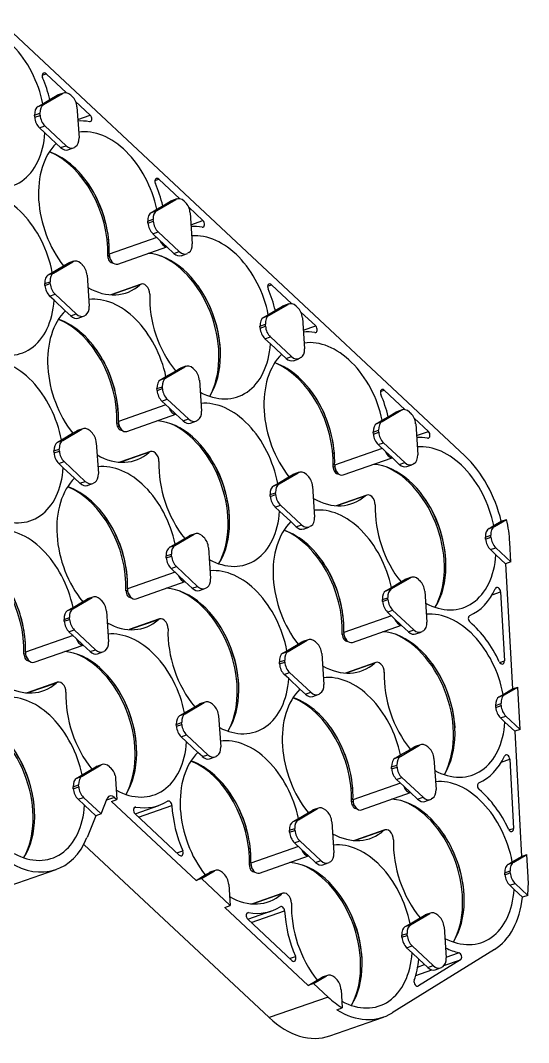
# Model space of a CAD drawing. Header units: millimetres. Extents: x -12 to 988, y -34 to 673.
# Drawn here: x 474.1 to 539.9, y 153.9 to 286.4 of the extents above; entities that cross this region are included whole.
import ezdxf

# ---------------------------------------------------------------- set-up
doc = ezdxf.new("R2010")
doc.units = ezdxf.units.MM

# ---------------------------------------------------------------- blocks, each defined once
blk = doc.blocks.new('FDGHFGHFDD')
at = {"linetype": 'Continuous'}
for p, q in [((-65.74, 44.36), (73.35, 57.97)), ((59.87, 55.26), (60.07, 55.76)), ((60.07, 55.76), (63.76, 56.12)), ((62.94, 52.87), (63.48, 55.69)), ((63.21, 55), (63.48, 55.69)), ((63.52, 55.82), (63.24, 55.13)), ((64.36, 56.34), (64.6, 56.37)), ((65.36, 56.28), (67.86, 56.52)), ((66.03, 55.94), (69.22, 53.49)), ((67.25, 55), (67.86, 56.52)), ((82.62, 54.83), (82.83, 55.93)), ((82.76, 54.81), (83.11, 56.61)), ((82.83, 55.93), (83.11, 56.61)), ((44.37, 54.38), (44.6, 54.41)), ((45.36, 54.32), (47.95, 54.58)), ((47.31, 52.99), (47.95, 54.58)), ((62.99, 53.88), (63.21, 55)), ((82.49, 54.13), (82.62, 54.83)), ((82.49, 54.13), (82.76, 54.81)), ((87.63, 53.4), (85.63, 54.97)), ((39.96, 53.32), (40.17, 53.81)), ((40.17, 53.81), (43.76, 54.16)), ((42.95, 50.91), (43.49, 53.73)), ((43, 51.97), (43.21, 53.05)), ((43.21, 53.05), (43.49, 53.73)), ((43.52, 53.86), (43.25, 53.18)), ((46.03, 53.98), (49.23, 51.53)), ((62.67, 52.19), (62.82, 53)), ((62.82, 53), (62.99, 53.88)), ((83.03, 53.04), (83.31, 53.72)), ((83.23, 52.88), (83.03, 53.04)), ((83.23, 52.88), (83.51, 53.57)), ((83.51, 53.57), (83.31, 53.72)), ((84.67, 52.45), (84.94, 53.13)), ((87.63, 53.4), (84.94, 53.13)), ((87.63, 53.4), (87.35, 52.71)), ((20.06, 51.37), (20.26, 51.86)), ((20.26, 51.86), (23.94, 52.22)), ((23.13, 48.97), (23.67, 51.79)), ((23.39, 51.11), (23.67, 51.79)), ((23.7, 51.92), (23.43, 51.24)), ((24.55, 52.45), (24.78, 52.47)), ((25.54, 52.38), (28.05, 52.63)), ((26.21, 52.04), (29.41, 49.59)), ((27.43, 51.1), (28.05, 52.63)), ((42.8, 50.94), (43, 51.97)), ((62.67, 52.19), (62.94, 52.87)), ((63.21, 51.1), (63.49, 51.78)), ((63.69, 51.63), (63.49, 51.78)), ((69.43, 51.4), (69.7, 52.08)), ((69.77, 52.4), (69.74, 52.22)), ((85.64, 52.54), (84.67, 52.45)), ((87.35, 52.71), (85.64, 52.54)), ((87.35, 52.71), (100.12, 42.67)), ((4.55, 50.49), (4.79, 50.51)), ((5.55, 50.42), (8.14, 50.68)), ((7.5, 49.1), (8.14, 50.68)), ((23.17, 49.98), (23.39, 51.11)), ((42.67, 50.23), (42.8, 50.94)), ((42.67, 50.23), (42.95, 50.91)), ((49.78, 50.44), (49.74, 50.26)), ((65.57, 50.58), (63.12, 44.52)), ((63.42, 50.94), (63.21, 51.1)), ((63.42, 50.94), (63.69, 51.63)), ((64.81, 44.51), (67.34, 50.75)), ((64.85, 50.51), (65.12, 51.19)), ((66.12, 50.63), (64.85, 50.51)), ((68.86, 51.56), (65.12, 51.19)), ((67.31, 50.75), (66.12, 50.63)), ((68.58, 50.88), (67.31, 50.75)), ((68.58, 50.88), (68.86, 51.56)), ((0.15, 49.42), (0.35, 49.92)), ((0.35, 49.92), (3.94, 50.27)), ((3.13, 47.02), (3.67, 49.83)), ((3.19, 48.07), (3.39, 49.15)), ((3.39, 49.15), (3.67, 49.83)), ((3.71, 49.96), (3.43, 49.28)), ((6.21, 50.08), (9.41, 47.63)), ((22.85, 48.29), (23.01, 49.1)), ((23.01, 49.1), (23.17, 49.98)), ((43.21, 49.14), (43.49, 49.83)), ((43.42, 48.99), (43.21, 49.14)), ((43.42, 48.99), (43.69, 49.67)), ((43.69, 49.67), (43.49, 49.83)), ((44.85, 48.55), (45.13, 49.24)), ((48.86, 49.6), (45.13, 49.24)), ((48.59, 48.92), (48.86, 49.6)), ((49.43, 49.44), (49.71, 50.13)), ((89.22, 48.75), (89.65, 49.82)), ((89.65, 49.82), (96.7, 44.28)), ((2.99, 47.04), (3.19, 48.07)), ((22.85, 48.29), (23.13, 48.97)), ((23.4, 47.2), (23.67, 47.89)), ((23.6, 47.05), (23.88, 47.73)), ((23.88, 47.73), (23.67, 47.89)), ((29.61, 47.5), (29.89, 48.19)), ((29.96, 48.5), (29.92, 48.32)), ((45.82, 48.65), (44.85, 48.55)), ((47.8, 48.84), (45.82, 48.65)), ((48.59, 48.92), (47.8, 48.84)), ((2.85, 46.33), (2.99, 47.04)), ((2.85, 46.33), (3.13, 47.02)), ((9.96, 46.54), (9.93, 46.36)), ((25.76, 46.68), (23.31, 40.63)), ((23.6, 47.05), (23.4, 47.2)), ((25, 40.61), (27.52, 46.86)), ((25.03, 46.61), (25.31, 47.3)), ((26.3, 46.74), (25.03, 46.61)), ((29.04, 47.66), (25.31, 47.3)), ((27.5, 46.85), (26.3, 46.74)), ((28.77, 46.98), (27.5, 46.85)), ((28.77, 46.98), (29.04, 47.66)), ((3.4, 45.25), (3.67, 45.93)), ((3.6, 45.09), (3.4, 45.25)), ((3.6, 45.09), (3.88, 45.77)), ((3.88, 45.77), (3.67, 45.93)), ((5.03, 44.66), (5.31, 45.34)), ((9.05, 45.7), (5.31, 45.34)), ((8.77, 45.02), (9.05, 45.7)), ((9.61, 45.55), (9.89, 46.23)), ((68.78, 45.07), (67.21, 41.2)), ((6, 44.75), (5.03, 44.66)), ((7.98, 44.94), (6, 44.75)), ((8.77, 45.02), (7.98, 44.94)), ((63.26, 44.41), (63.18, 44.21)), ((63.21, 44.45), (63.32, 44.36)), ((63.83, 44.15), (63.98, 44.14)), ((68.74, 44.88), (67.28, 41.27)), ((96.46, 43.71), (96.7, 44.28)), ((81.44, 42.91), (81.68, 42.94)), ((83.11, 42.51), (86.3, 40.06)), ((99.86, 41.31), (100.12, 42.67)), ((100.02, 41.4), (100.39, 43.36)), ((100.12, 42.67), (100.39, 43.36)), ((104.71, 39.97), (100.39, 43.36)), ((28.96, 41.17), (27.4, 37.3)), ((80.02, 39.44), (80.56, 42.26)), ((80.17, 40.98), (80.28, 41.57)), ((80.28, 41.57), (80.56, 42.26)), ((80.6, 42.39), (80.32, 41.7)), ((99.74, 40.72), (100.02, 41.4)), ((99.74, 40.72), (99.86, 41.31)), ((23.45, 40.51), (23.37, 40.31)), ((23.4, 40.55), (23.51, 40.46)), ((24.02, 40.26), (24.16, 40.24)), ((28.93, 40.98), (27.46, 37.37)), ((60.2, 37.5), (60.74, 40.32)), ((60.47, 39.63), (60.74, 40.32)), ((60.78, 40.45), (60.5, 39.76)), ((61.62, 40.97), (61.86, 41)), ((63.29, 40.57), (66.48, 38.12)), ((79.9, 39.57), (80.17, 40.98)), ((100.29, 39.63), (100.56, 40.31)), ((100.49, 39.47), (100.77, 40.15)), ((100.77, 40.15), (100.56, 40.31)), ((104.71, 39.97), (102.2, 39.72)), ((104.71, 39.97), (104.43, 39.28)), ((40.78, 38.49), (40.51, 37.81)), ((41.62, 39.02), (41.86, 39.04)), ((43.29, 38.61), (46.49, 36.16)), ((60.04, 37.41), (60.36, 39.07)), ((60.36, 39.07), (60.47, 39.63)), ((79.74, 38.76), (79.9, 39.57)), ((79.74, 38.76), (80.02, 39.44)), ((86.5, 37.97), (86.78, 38.65)), ((86.85, 38.97), (86.82, 38.79)), ((100.49, 39.47), (100.29, 39.63)), ((101.92, 39.04), (102.2, 39.72)), ((102.71, 39.11), (101.92, 39.04)), ((104.43, 39.28), (102.71, 39.11)), ((104.43, 39.28), (117.2, 29.24)), ((21.81, 37.08), (22.04, 37.1)), ((40.2, 35.54), (40.74, 38.36)), ((40.36, 37.09), (40.47, 37.68)), ((40.47, 37.68), (40.74, 38.36)), ((59.93, 36.82), (60.2, 37.5)), ((59.93, 36.82), (60.04, 37.41)), ((82.65, 37.15), (80.2, 31.09)), ((80.29, 37.67), (80.57, 38.35)), ((80.49, 37.51), (80.29, 37.67)), ((80.49, 37.51), (80.77, 38.2)), ((80.77, 38.2), (80.57, 38.35)), ((81.89, 31.08), (84.42, 37.32)), ((81.93, 37.08), (82.2, 37.76)), ((83.2, 37.2), (81.93, 37.08)), ((85.94, 38.13), (82.2, 37.76)), ((84.39, 37.32), (83.2, 37.2)), ((85.66, 37.45), (84.39, 37.32)), ((85.66, 37.45), (85.94, 38.13)), ((20.39, 33.6), (20.93, 36.42)), ((20.65, 35.74), (20.93, 36.42)), ((20.96, 36.55), (20.69, 35.87)), ((23.47, 36.67), (26.67, 34.22)), ((40.08, 35.67), (40.36, 37.09)), ((60.47, 35.73), (60.75, 36.41)), ((60.67, 35.57), (60.95, 36.26)), ((60.95, 36.26), (60.75, 36.41)), ((62.11, 35.14), (62.38, 35.82)), ((66.12, 36.19), (62.38, 35.82)), ((65.84, 35.51), (66.12, 36.19)), ((66.69, 36.03), (66.96, 36.71)), ((67.03, 37.03), (67, 36.85)), ((106.3, 35.32), (106.73, 36.39)), ((106.73, 36.39), (113.78, 30.85)), ((20.22, 33.52), (20.54, 35.17)), ((20.54, 35.17), (20.65, 35.74)), ((39.93, 34.86), (40.08, 35.67)), ((39.93, 34.86), (40.2, 35.54)), ((40.47, 33.77), (40.75, 34.46)), ((40.95, 34.3), (40.75, 34.46)), ((46.69, 34.07), (46.96, 34.76)), ((47.04, 35.07), (47, 34.89)), ((60.67, 35.57), (60.47, 35.73)), ((62.9, 35.22), (62.11, 35.14)), ((64.87, 35.41), (62.9, 35.22)), ((65.84, 35.51), (64.87, 35.41)), ((20.11, 32.92), (20.39, 33.6)), ((20.11, 32.92), (20.22, 33.52)), ((27.22, 33.13), (27.18, 32.95)), ((42.83, 33.25), (40.39, 27.2)), ((40.68, 33.62), (40.47, 33.77)), ((40.68, 33.62), (40.95, 34.3)), ((42.08, 27.18), (44.6, 33.43)), ((42.11, 33.18), (42.39, 33.87)), ((43.38, 33.31), (42.11, 33.18)), ((46.12, 34.23), (42.39, 33.87)), ((44.57, 33.42), (43.38, 33.31)), ((45.85, 33.55), (44.57, 33.42)), ((45.85, 33.55), (46.12, 34.23)), ((20.65, 31.83), (20.93, 32.52)), ((20.86, 31.68), (20.65, 31.83)), ((20.86, 31.68), (21.13, 32.36)), ((21.13, 32.36), (20.93, 32.52)), ((22.29, 31.24), (22.57, 31.93)), ((26.3, 32.29), (22.57, 31.93)), ((26.03, 31.61), (26.3, 32.29)), ((26.87, 32.14), (27.15, 32.82)), ((23.08, 31.32), (22.29, 31.24)), ((25.06, 31.51), (23.08, 31.32)), ((26.03, 31.61), (25.06, 31.51)), ((80.34, 30.98), (80.26, 30.78)), ((80.29, 31.02), (80.4, 30.93)), ((80.91, 30.72), (81.06, 30.71)), ((85.86, 31.64), (84.29, 27.77)), ((85.82, 31.45), (84.36, 27.84)), ((113.54, 30.28), (113.78, 30.85)), ((98.52, 29.48), (98.76, 29.51)), ((116.93, 27.88), (117.2, 29.24)), ((117.1, 27.97), (117.47, 29.93)), ((117.2, 29.24), (117.47, 29.93)), ((119.79, 28.11), (117.47, 29.93)), ((97.1, 26.01), (97.64, 28.83)), ((97.25, 27.55), (97.36, 28.14)), ((97.36, 28.14), (97.64, 28.83)), ((97.68, 28.96), (97.4, 28.27)), ((100.18, 29.08), (103.38, 26.63)), ((116.82, 27.29), (117.1, 27.97)), ((116.82, 27.29), (116.93, 27.88)), ((40.53, 27.08), (40.45, 26.88)), ((40.47, 27.12), (40.59, 27.03)), ((41.1, 26.83), (41.24, 26.81)), ((46.04, 27.74), (44.47, 23.87)), ((46, 27.55), (44.54, 23.94)), ((77.28, 24.07), (77.82, 26.89)), ((77.54, 26.2), (77.82, 26.89)), ((77.86, 27.02), (77.58, 26.33)), ((78.7, 27.54), (78.94, 27.57)), ((80.37, 27.14), (83.56, 24.69)), ((96.98, 26.14), (97.25, 27.55)), ((117.37, 26.2), (117.64, 26.88)), ((117.57, 26.04), (117.84, 26.72)), ((117.84, 26.72), (117.64, 26.88)), ((121.52, 26.51), (119.28, 26.29)), ((121.52, 26.51), (121.25, 25.83)), ((58.7, 25.58), (58.94, 25.61)), ((60.37, 25.18), (63.56, 22.73)), ((77.12, 23.98), (77.44, 25.64)), ((77.44, 25.64), (77.54, 26.2)), ((96.82, 25.33), (96.98, 26.14)), ((96.82, 25.33), (97.1, 26.01)), ((103.58, 24.54), (103.86, 25.22)), ((103.93, 25.54), (103.9, 25.36)), ((117.57, 26.04), (117.37, 26.2)), ((119, 25.61), (119.28, 26.29)), ((119.79, 25.68), (119, 25.61)), ((121.25, 25.83), (119.79, 25.68)), ((57.28, 22.11), (57.82, 24.93)), ((57.43, 23.66), (57.55, 24.25)), ((57.55, 24.25), (57.82, 24.93)), ((57.86, 25.06), (57.59, 24.38)), ((77, 23.39), (77.28, 24.07)), ((77, 23.39), (77.12, 23.98)), ((97.37, 24.24), (97.64, 24.92)), ((97.57, 24.08), (97.37, 24.24)), ((97.57, 24.08), (97.85, 24.77)), ((97.85, 24.77), (97.64, 24.92)), ((98.97, 17.65), (101.5, 23.89)), ((99, 23.65), (99.28, 24.33)), ((103.02, 24.7), (99.28, 24.33)), ((101.47, 23.89), (100.28, 23.77)), ((102.74, 24.02), (101.47, 23.89)), ((102.74, 24.02), (103.02, 24.7)), ((37.46, 20.17), (38, 22.99)), ((37.73, 22.31), (38, 22.99)), ((38.04, 23.12), (37.77, 22.44)), ((38.88, 23.65), (39.12, 23.67)), ((40.55, 23.24), (43.74, 20.79)), ((57.16, 22.24), (57.43, 23.66)), ((77.55, 22.3), (77.83, 22.98)), ((77.75, 22.14), (78.03, 22.83)), ((78.03, 22.83), (77.83, 22.98)), ((83.2, 22.76), (79.46, 22.39)), ((82.92, 22.08), (83.2, 22.76)), ((83.76, 22.6), (84.04, 23.28)), ((84.11, 23.6), (84.08, 23.42)), ((99.73, 23.72), (97.28, 17.66)), ((100.28, 23.77), (99, 23.65)), ((37.3, 20.09), (37.62, 21.74)), ((37.62, 21.74), (37.73, 22.31)), ((57.01, 21.43), (57.16, 22.24)), ((57.01, 21.43), (57.28, 22.11)), ((63.77, 20.64), (64.04, 21.33)), ((64.11, 21.64), (64.08, 21.46)), ((77.75, 22.14), (77.55, 22.3)), ((79.19, 21.71), (79.46, 22.39)), ((79.98, 21.79), (79.19, 21.71)), ((81.95, 21.98), (79.98, 21.79)), ((82.92, 22.08), (81.95, 21.98)), ((37.19, 19.49), (37.46, 20.17)), ((37.19, 19.49), (37.3, 20.09)), ((57.55, 20.34), (57.83, 21.03)), ((57.76, 20.19), (57.55, 20.34)), ((57.76, 20.19), (58.03, 20.87)), ((58.03, 20.87), (57.83, 21.03)), ((59.15, 13.75), (61.68, 20)), ((59.19, 19.75), (59.46, 20.44)), ((60.46, 19.88), (59.19, 19.75)), ((63.2, 20.8), (59.46, 20.44)), ((61.65, 19.99), (60.46, 19.88)), ((62.92, 20.12), (61.65, 19.99)), ((62.92, 20.12), (63.2, 20.8)), ((37.73, 18.4), (38.01, 19.09)), ((37.94, 18.25), (38.21, 18.93)), ((38.21, 18.93), (38.01, 19.09)), ((43.38, 18.86), (39.65, 18.5)), ((43.11, 18.18), (43.38, 18.86)), ((43.95, 18.7), (44.22, 19.39)), ((44.3, 19.7), (44.26, 19.52)), ((59.91, 19.82), (57.46, 13.77)), ((123.95, 18.63), (121.38, 3.27)), ((37.94, 18.25), (37.73, 18.4)), ((39.37, 17.81), (39.65, 18.5)), ((40.16, 17.89), (39.37, 17.81)), ((42.14, 18.08), (40.16, 17.89)), ((43.11, 18.18), (42.14, 18.08)), ((97.42, 17.55), (97.34, 17.35)), ((97.37, 17.59), (97.48, 17.5)), ((97.99, 17.29), (98.13, 17.28)), ((102.93, 18.21), (101.37, 14.34)), ((102.9, 18.02), (101.44, 14.41)), ((115.77, 16.07), (116.01, 16.09)), ((114.36, 12.6), (114.9, 15.41)), ((114.5, 14.12), (114.62, 14.73)), ((114.62, 14.73), (114.9, 15.41)), ((114.93, 15.54), (114.66, 14.86)), ((117.44, 15.66), (120.64, 13.21)), ((120.55, 13.28), (121.19, 14.88)), ((57.6, 13.65), (57.52, 13.45)), ((57.55, 13.69), (57.67, 13.6)), ((58.18, 13.4), (58.32, 13.38)), ((63.12, 14.31), (61.55, 10.44)), ((63.08, 14.12), (61.62, 10.51)), ((94.54, 10.66), (95.08, 13.47)), ((94.8, 12.79), (95.08, 13.47)), ((95.11, 13.6), (94.84, 12.92)), ((95.96, 14.13), (96.19, 14.15)), ((97.62, 13.72), (100.82, 11.27)), ((114.21, 12.62), (114.5, 14.12)), ((122.05, 14.45), (120.99, 8.12)), ((121.2, 12.34), (122.05, 14.45)), ((75.96, 12.17), (76.2, 12.2)), ((94.42, 10.79), (94.69, 12.2)), ((94.69, 12.2), (94.8, 12.79)), ((114.08, 11.92), (114.21, 12.62)), ((114.08, 11.92), (114.36, 12.6)), ((121.19, 12.13), (121.15, 11.95)), ((74.54, 8.7), (75.08, 11.52)), ((74.69, 10.22), (74.8, 10.83)), ((74.8, 10.83), (75.08, 11.52)), ((75.12, 11.65), (74.84, 10.96)), ((77.62, 11.77), (80.82, 9.32)), ((94.26, 9.98), (94.42, 10.79)), ((94.26, 9.98), (94.54, 10.66)), ((114.62, 10.83), (114.9, 11.51)), ((114.83, 10.67), (114.62, 10.83)), ((114.83, 10.67), (115.1, 11.35)), ((115.1, 11.35), (114.9, 11.51)), ((116.26, 10.24), (116.54, 10.92)), ((120.27, 11.29), (116.54, 10.92)), ((120, 10.6), (118.4, 10.45)), ((119.74, 8.75), (120.57, 10.8)), ((120, 10.6), (120.27, 11.29)), ((120.84, 11.13), (121.11, 11.81)), ((54.72, 6.76), (55.26, 9.58)), ((54.98, 8.89), (55.26, 9.58)), ((55.3, 9.71), (55.02, 9.02)), ((56.14, 10.23), (56.38, 10.26)), ((57.81, 9.83), (61, 7.38)), ((74.4, 8.72), (74.69, 10.22)), ((94.81, 8.89), (95.08, 9.57)), ((95.01, 8.73), (95.28, 9.41)), ((95.28, 9.41), (95.08, 9.57)), ((100.45, 9.35), (96.72, 8.98)), ((100.18, 8.66), (100.45, 9.35)), ((101.02, 9.19), (101.3, 9.87)), ((101.37, 10.19), (101.33, 10.01)), ((117.23, 10.33), (116.26, 10.24)), ((118.4, 10.45), (117.23, 10.33)), ((119.08, 9.66), (119.44, 10.55)), ((54.6, 6.89), (54.87, 8.3)), ((54.87, 8.3), (54.98, 8.89)), ((74.26, 8.02), (74.4, 8.72)), ((74.26, 8.02), (74.54, 8.7)), ((81.37, 8.23), (81.34, 8.05)), ((97.17, 8.37), (94.72, 2.31)), ((95.01, 8.73), (94.81, 8.89)), ((96.41, 2.29), (98.93, 8.54)), ((96.44, 8.3), (96.72, 8.98)), ((97.71, 8.42), (96.44, 8.3)), ((98.9, 8.54), (97.71, 8.42)), ((100.18, 8.66), (98.9, 8.54)), ((120.95, 8.02), (120.99, 8.12)), ((54.44, 6.08), (54.6, 6.89)), ((54.44, 6.08), (54.72, 6.76)), ((74.81, 6.93), (75.08, 7.61)), ((75.01, 6.77), (74.81, 6.93)), ((75.01, 6.77), (75.29, 7.46)), ((75.29, 7.46), (75.08, 7.61)), ((76.44, 6.34), (76.72, 7.02)), ((80.46, 7.39), (76.72, 7.02)), ((79.39, 6.63), (77.41, 6.43)), ((80.18, 6.71), (79.39, 6.63)), ((80.18, 6.71), (80.46, 7.39)), ((81.02, 7.23), (81.3, 7.91)), ((54.99, 4.99), (55.27, 5.67)), ((55.19, 4.83), (55.47, 5.52)), ((55.47, 5.52), (55.27, 5.67)), ((60.64, 5.45), (56.9, 5.08)), ((60.36, 4.77), (60.64, 5.45)), ((61.2, 5.29), (61.48, 5.97)), ((61.55, 6.29), (61.52, 6.11)), ((77.41, 6.43), (76.44, 6.34)), ((57.35, 4.47), (54.9, -1.59)), ((55.19, 4.83), (54.99, 4.99)), ((56.59, -1.6), (59.12, 4.64)), ((56.63, 4.4), (56.9, 5.08)), ((57.9, 4.52), (56.63, 4.4)), ((59.09, 4.64), (57.9, 4.52)), ((60.36, 4.77), (59.09, 4.64)), ((100.37, 2.86), (98.81, -1.01)), ((100.33, 2.67), (98.87, -0.94)), ((94.86, 2.19), (94.78, 1.99)), ((94.81, 2.24), (94.92, 2.15)), ((95.43, 1.94), (95.57, 1.93)), ((100.52, -2.72), (102.23, 1.51)), ((118.28, -4.77), (121.04, 2.06)), ((99.9, -2.78), (101.12, 0.25)), ((111.79, -1.88), (112.15, 0.04)), ((111.88, -0.64), (112.15, 0.04)), ((112.19, 0.17), (111.92, -0.51)), ((113.03, 0.7), (113.27, 0.72)), ((114.7, 0.29), (116.62, -1.18)), ((60.55, -1.04), (58.99, -4.91)), ((60.52, -1.23), (59.06, -4.84)), ((80.61, -4.67), (82.32, -0.44)), ((93.21, -1.24), (93.45, -1.22)), ((107.29, -2.06), (107.59, -1.32)), ((111.51, -2.56), (111.76, -1.23)), ((111.76, -1.23), (111.88, -0.64)), ((116.34, -1.86), (116.62, -1.18)), ((55.04, -1.7), (54.96, -1.9)), ((54.99, -1.66), (55.1, -1.75)), ((55.61, -1.96), (55.75, -1.97)), ((79.99, -4.73), (81.21, -1.7)), ((91.95, -3.14), (92.06, -2.58)), ((91.97, -3.82), (92.34, -1.9)), ((92.06, -2.58), (92.34, -1.9)), ((92.37, -1.77), (92.1, -2.45)), ((94.88, -1.65), (97.06, -3.32)), ((111.51, -2.56), (96.78, -4)), ((99.24, -2.35), (99.33, -2.13)), ((107.69, -2.02), (99.9, -2.78)), ((114.33, -1.63), (111.3, -9.13)), ((111.79, -1.88), (111.51, -2.56)), ((111.79, -1.88), (114.33, -1.63)), ((71.8, -6.67), (72.34, -3.85)), ((72.06, -4.54), (72.34, -3.85)), ((72.38, -3.72), (72.1, -4.41)), ((73.22, -3.2), (73.46, -3.17)), ((74.88, -3.6), (74.93, -3.64)), ((74.93, -3.64), (77.06, -5.28)), ((87.78, -3.97), (79.99, -4.73)), ((87.38, -4.01), (87.68, -3.27)), ((91.69, -4.5), (91.95, -3.14)), ((91.97, -3.82), (91.69, -4.5)), ((91.97, -3.82), (97.06, -3.32)), ((96.78, -4), (97.06, -3.32)), ((71.68, -6.54), (71.95, -5.13)), ((71.95, -5.13), (72.06, -4.54)), ((76.65, -5.32), (77.06, -5.28)), ((91.69, -4.5), (76.79, -5.96)), ((76.79, -5.96), (77.06, -5.28)), ((79.33, -4.3), (79.42, -4.08)), ((71.52, -7.35), (71.68, -6.54)), ((77.09, -8.04), (76.13, -6.13)), ((76.65, -5.32), (76.23, -6.34)), ((71.52, -7.35), (71.8, -6.67)), ((72.07, -8.44), (72.34, -7.76)), ((72.27, -8.6), (72.55, -7.91)), ((72.55, -7.91), (72.34, -7.76)), ((72.27, -8.6), (72.07, -8.44)), ((73.7, -9.03), (73.98, -8.35)), ((74.85, -8.92), (73.7, -9.03)), ((77.09, -8.04), (73.98, -8.35)), ((76.82, -8.73), (74.85, -8.92)), ((77.09, -8.04), (76.82, -8.73)), ((76.82, -8.73), (78.19, -11.44)), ((111.3, -9.13), (78.58, -12.34)), ((75.9, -24.02), (78.66, -17.19))]:
    blk.add_line(p, q, dxfattribs=at)
for centre, major_axis, start_param, end_param in [((77.91, 48.94), (10.1, -4.09), 1.371208, 2.973511), ((77.91, 48.94), (11.54, -4.67), 1.413874, 2.228639), ((60.26, 55.4), (0.464, -0.187), 2.228639, 4.815045), ((64.91, 55.25), (1.39, -0.56), 2.228639, 3.274328), ((65.15, 55.28), (1.39, -0.56), 1.182949, 2.228639), ((77.91, 48.94), (-11.26, 4.56), 5.925418, 6.092179), ((68.05, 56.16), (0.464, -0.187), 5.925418, 8.511824), ((78.18, 49.62), (-11.54, 4.67), 4.30784, 4.555467), ((44.91, 53.3), (1.39, -0.56), 2.228639, 3.274328), ((45.15, 53.32), (1.39, -0.56), 1.182949, 2.228639), ((48.14, 54.21), (0.464, -0.187), 5.925418, 8.511824), ((58.26, 47.02), (10.1, -4.09), 1.387956, 3.006154), ((58.26, 47.02), (-11.26, 4.56), 4.562962, 4.815045), ((64.64, 54.57), (1.39, -0.56), 3.141591, 3.274328), ((84.19, 54.38), (1.39, -0.56), 3.274328, 4.320018), ((38.09, 45.04), (10.1, -4.09), 1.371208, 2.973511), ((40.35, 53.45), (0.464, -0.187), 2.228639, 4.815045), ((38.36, 45.07), (-11.26, 4.56), 4.570369, 4.815045), ((44.64, 52.61), (1.39, -0.56), 3.141591, 3.274328), ((58, 46.99), (-11.26, 4.56), 5.925418, 6.099445), ((68.34, 52.83), (1.39, -0.56), 0.13726, 1.182949), ((83.91, 53.7), (1.39, -0.56), 3.274328, 4.320018), ((84.39, 54.22), (1.39, -0.56), 4.320018, 5.370231), ((20.44, 51.5), (0.464, -0.187), 2.228639, 4.815045), ((25.1, 51.36), (1.39, -0.56), 2.228639, 3.274328), ((25.33, 51.38), (1.39, -0.56), 1.182949, 2.228639), ((38.09, 45.04), (-11.26, 4.56), 5.925418, 6.092179), ((28.23, 52.26), (0.464, -0.187), 5.925418, 8.511824), ((64.1, 51.76), (1.39, -0.56), 3.274328, 4.320018), ((64.37, 52.44), (1.39, -0.56), 3.274328, 4.320018), ((68.31, 52.65), (1.39, -0.56), 5.370231, 6.420445), ((84.12, 53.54), (1.39, -0.56), 4.320018, 5.370231), ((77.91, 48.94), (10.1, -4.09), 5.639791, 7.291385), ((5.1, 49.4), (1.39, -0.56), 2.228639, 3.274328), ((5.34, 49.42), (1.39, -0.56), 1.182949, 2.228639), ((8.32, 50.32), (0.464, -0.187), 5.925418, 8.511824), ((18.45, 43.12), (10.1, -4.09), 1.387956, 3.006154), ((18.45, 43.12), (-11.26, 4.56), 4.562962, 4.815045), ((24.82, 50.67), (1.39, -0.56), 3.141591, 3.274328), ((44.37, 50.48), (1.39, -0.56), 3.274328, 4.320018), ((48.35, 50.87), (1.39, -0.56), 0.13726, 1.182949), ((64.3, 51.6), (1.39, -0.56), 4.320018, 5.370231), ((64.57, 52.28), (1.39, -0.56), 4.320018, 5.370231), ((66.42, 51.28), (-0.973, 0.394), 1.536659, 2.920619), ((75.33, 42.56), (-10.1, 4.09), 3.63171, 6.00325), ((75.15, 42.11), (-10.43, 4.22), 3.682689, 5.737605), ((68.04, 51.96), (1.39, -0.56), 5.370231, 6.283179), ((75.23, 42.32), (10.43, -4.22), 1.17357, 1.967924), ((-1.73, 41.14), (10.1, -4.09), 1.371208, 2.973511), ((0.53, 49.55), (0.464, -0.187), 2.228639, 4.815045), ((-1.46, 41.17), (-11.26, 4.56), 4.570369, 4.815045), ((4.82, 48.72), (1.39, -0.56), 3.141591, 3.274328), ((18.18, 43.09), (-11.26, 4.56), 5.925418, 6.099445), ((28.53, 48.93), (1.39, -0.56), 0.13726, 1.182949), ((44.1, 49.8), (1.39, -0.56), 3.274328, 4.320018), ((44.58, 50.32), (1.39, -0.56), 4.320018, 5.370231), ((55.51, 40.19), (-10.43, 4.22), 4.190021, 5.73772), ((48.04, 50.01), (1.39, -0.56), 5.370231, 6.283179), ((48.31, 50.69), (1.39, -0.56), 5.370231, 6.420445), ((89.35, 49.61), (0.464, -0.187), 1.166247, 3.752654), ((77.91, 48.94), (-11.26, 4.56), 3.194377, 3.752654), ((24.28, 47.86), (1.39, -0.56), 3.274328, 4.320018), ((24.56, 48.54), (1.39, -0.56), 3.274328, 4.320018), ((24.76, 48.38), (1.39, -0.56), 4.320018, 5.370231), ((28.5, 48.75), (1.39, -0.56), 5.370231, 6.420445), ((44.3, 49.64), (1.39, -0.56), 4.320018, 5.370231), ((38.09, 45.04), (10.1, -4.09), 5.639791, 7.291385), ((58.26, 47.02), (10.1, -4.09), 3.449078, 5.180655), ((55.68, 40.64), (-10.1, 4.09), 4.190021, 5.79317), ((55.59, 40.4), (10.43, -4.22), 1.173599, 1.968038), ((4.56, 46.58), (1.39, -0.56), 3.274328, 4.320018), ((8.5, 46.79), (1.39, -0.56), 5.370231, 6.420445), ((8.53, 46.97), (1.39, -0.56), 0.13726, 1.182949), ((24.48, 47.7), (1.39, -0.56), 4.320018, 5.370231), ((26.6, 47.38), (-0.973, 0.394), 1.536659, 2.920619), ((35.51, 38.66), (-10.1, 4.09), 3.63171, 6.00325), ((35.33, 38.22), (-10.43, 4.22), 3.682689, 5.737605), ((28.22, 48.07), (1.39, -0.56), 5.370231, 6.283179), ((35.41, 38.42), (10.43, -4.22), 1.17357, 1.967924), ((4.28, 45.9), (1.39, -0.56), 3.274328, 4.320018), ((4.49, 45.74), (1.39, -0.56), 4.320018, 5.370231), ((4.76, 46.43), (1.39, -0.56), 4.320018, 5.370231), ((15.69, 36.3), (-10.43, 4.22), 4.190021, 5.73772), ((8.22, 46.11), (1.39, -0.56), 5.370231, 6.283179), ((69.75, 44.68), (-0.973, 0.394), 4.190021, 6.550442), ((77.91, 48.94), (10.1, -4.09), 4.190021, 5.197519), ((-1.73, 41.14), (10.1, -4.09), 5.639791, 7.291385), ((18.45, 43.12), (10.1, -4.09), 3.449078, 5.180655), ((15.87, 36.74), (-10.1, 4.09), 4.190021, 5.79317), ((15.77, 36.5), (10.43, -4.22), 1.173599, 1.968038), ((63.84, 44.9), (0.973, -0.394), 4.190021, 6.283161), ((63.66, 44.46), (0.649, -0.262), 4.190021, 6.168902), ((63.74, 44.66), (-0.649, 0.262), 1.166929, 1.974709), ((58.26, 47.02), (10.1, -4.09), 5.623346, 6.550442), ((89.79, 44.62), (0.464, -0.187), 3.194377, 5.421303), ((94.98, 35.51), (-11.26, 4.56), 4.863026, 5.421303), ((96.4, 44.07), (0.464, -0.187), 4.863026, 7.449432), ((81.99, 41.82), (1.39, -0.56), 2.228639, 3.274328), ((82.23, 41.85), (1.39, -0.56), 1.182949, 2.228639), ((94.98, 35.51), (10.1, -4.09), 1.354363, 2.973498), ((29.93, 40.78), (-0.973, 0.394), 4.190021, 6.550442), ((38.09, 45.04), (10.1, -4.09), 4.190021, 5.197519), ((75.34, 33.59), (10.1, -4.09), 1.387956, 2.989808), ((81.71, 41.14), (1.39, -0.56), 3.141591, 3.274328), ((101.45, 40.97), (1.39, -0.56), 3.274328, 4.320018), ((24.02, 41), (0.973, -0.394), 4.190021, 6.283161), ((23.84, 40.56), (0.649, -0.262), 4.190021, 6.168902), ((23.93, 40.76), (-0.649, 0.262), 1.166929, 1.974709), ((18.45, 43.12), (10.1, -4.09), 5.623346, 6.550442), ((61.89, 39.2), (1.39, -0.56), 3.141591, 3.274328), ((62.17, 39.88), (1.39, -0.56), 2.228639, 3.274328), ((62.41, 39.91), (1.39, -0.56), 1.182949, 2.228639), ((85.42, 39.4), (1.39, -0.56), 0.13726, 1.182949), ((101.17, 40.28), (1.39, -0.56), 3.274328, 4.320018), ((101.65, 40.81), (1.39, -0.56), 4.320018, 5.370231), ((42.17, 37.93), (1.39, -0.56), 2.228639, 3.274328), ((42.41, 37.95), (1.39, -0.56), 1.182949, 2.228639), ((55.17, 31.61), (10.1, -4.09), 1.354363, 2.973498), ((81.17, 38.33), (1.39, -0.56), 3.274328, 4.320018), ((81.45, 39.01), (1.39, -0.56), 3.274328, 4.320018), ((85.39, 39.22), (1.39, -0.56), 5.370231, 6.420445), ((101.37, 40.13), (1.39, -0.56), 4.320018, 5.370231), ((94.98, 35.51), (10.1, -4.09), 5.639791, 7.291385), ((22.59, 36.01), (1.39, -0.56), 1.182949, 2.228639), ((35.53, 29.69), (10.1, -4.09), 1.387956, 2.989808), ((41.9, 37.24), (1.39, -0.56), 3.141591, 3.274328), ((61.63, 37.07), (1.39, -0.56), 3.274328, 4.320018), ((65.6, 37.46), (1.39, -0.56), 0.13726, 1.182949), ((81.38, 38.17), (1.39, -0.56), 4.320018, 5.370231), ((81.65, 38.85), (1.39, -0.56), 4.320018, 5.370231), ((83.5, 37.85), (-0.973, 0.394), 1.536659, 2.920619), ((92.4, 29.13), (-10.1, 4.09), 3.63171, 6.00325), ((92.22, 28.68), (-10.43, 4.22), 3.68716, 5.737605), ((85.11, 38.53), (1.39, -0.56), 5.370231, 6.283179), ((15.35, 27.71), (10.1, -4.09), 1.354363, 2.973498), ((22.08, 35.3), (1.39, -0.56), 3.141591, 3.274328), ((22.35, 35.99), (1.39, -0.56), 2.228639, 3.274328), ((45.61, 35.5), (1.39, -0.56), 0.13726, 1.182949), ((61.35, 36.39), (1.39, -0.56), 3.274328, 4.320018), ((61.83, 36.91), (1.39, -0.56), 4.320018, 5.370231), ((72.58, 26.76), (-10.43, 4.22), 4.190021, 5.73772), ((65.29, 36.59), (1.39, -0.56), 5.370231, 6.283179), ((65.57, 37.28), (1.39, -0.56), 5.370231, 6.420445), ((92.31, 28.89), (10.43, -4.22), 1.17357, 1.967924), ((106.43, 36.18), (0.464, -0.187), 1.166247, 3.752654), ((94.98, 35.51), (-11.26, 4.56), 3.194377, 3.752654), ((41.36, 34.43), (1.39, -0.56), 3.274328, 4.320018), ((41.63, 35.11), (1.39, -0.56), 3.274328, 4.320018), ((45.57, 35.32), (1.39, -0.56), 5.370231, 6.420445), ((61.56, 36.23), (1.39, -0.56), 4.320018, 5.370231), ((55.17, 31.61), (10.1, -4.09), 5.639791, 7.291385), ((75.34, 33.59), (10.1, -4.09), 3.449078, 5.180655), ((72.76, 27.21), (-10.1, 4.09), 4.190021, 5.79317), ((72.67, 26.97), (10.43, -4.22), 1.173599, 1.968038), ((21.81, 33.17), (1.39, -0.56), 3.274328, 4.320018), ((25.79, 33.56), (1.39, -0.56), 0.13726, 1.182949), ((41.56, 34.27), (1.39, -0.56), 4.320018, 5.370231), ((41.84, 34.95), (1.39, -0.56), 4.320018, 5.370231), ((43.68, 33.95), (-0.973, 0.394), 1.536659, 2.920619), ((52.59, 25.23), (-10.1, 4.09), 3.63171, 6.00325), ((52.41, 24.79), (-10.43, 4.22), 3.682689, 5.737605), ((45.3, 34.64), (1.39, -0.56), 5.370231, 6.283179), ((52.49, 24.99), (10.43, -4.22), 1.17357, 1.967924), ((21.54, 32.49), (1.39, -0.56), 3.274328, 4.320018), ((22.02, 33.01), (1.39, -0.56), 4.320018, 5.370231), ((32.77, 22.87), (-10.43, 4.22), 4.190021, 5.73772), ((25.48, 32.7), (1.39, -0.56), 5.370231, 6.283179), ((25.75, 33.38), (1.39, -0.56), 5.370231, 6.420445), ((86.83, 31.25), (-0.973, 0.394), 4.190021, 6.550442), ((21.74, 32.33), (1.39, -0.56), 4.320018, 5.370231), ((15.35, 27.71), (10.1, -4.09), 5.639791, 7.291385), ((35.53, 29.69), (10.1, -4.09), 3.449078, 5.180655), ((32.95, 23.31), (-10.1, 4.09), 4.190021, 5.79317), ((32.85, 23.07), (10.43, -4.22), 1.173599, 1.968038), ((80.92, 31.47), (0.973, -0.394), 4.190021, 6.283161), ((80.74, 31.03), (0.649, -0.262), 4.190021, 6.168902), ((80.82, 31.23), (-0.649, 0.262), 1.166929, 1.974709), ((75.34, 33.59), (10.1, -4.09), 5.623346, 6.550442), ((94.98, 35.51), (10.1, -4.09), 4.190021, 5.197519), ((106.86, 31.19), (0.464, -0.187), 3.194377, 5.421303), ((112.06, 22.08), (-11.26, 4.56), 4.863026, 5.421303), ((113.48, 30.64), (0.464, -0.187), 4.863026, 7.449432), ((99.07, 28.39), (1.39, -0.56), 2.228639, 3.274328), ((99.31, 28.42), (1.39, -0.56), 1.182949, 2.228639), ((112.06, 22.08), (10.1, -4.09), 1.354363, 2.973498), ((47.01, 27.35), (-0.973, 0.394), 4.190021, 6.550442), ((92.42, 20.16), (10.1, -4.09), 1.387956, 2.989808), ((98.79, 27.71), (1.39, -0.56), 3.141591, 3.274328), ((118.52, 27.54), (1.39, -0.56), 3.274328, 4.320018), ((112.34, 22.76), (-11.54, 4.67), 4.104653, 4.30784), ((41.1, 27.57), (0.973, -0.394), 4.190021, 6.283161), ((40.92, 27.13), (0.649, -0.262), 4.190021, 6.168902), ((41.01, 27.33), (-0.649, 0.262), 1.166929, 1.974709), ((35.53, 29.69), (10.1, -4.09), 5.623346, 6.550442), ((55.17, 31.61), (10.1, -4.09), 4.190021, 5.197519), ((79.25, 26.45), (1.39, -0.56), 2.228639, 3.274328), ((79.49, 26.48), (1.39, -0.56), 1.182949, 2.228639), ((102.5, 25.97), (1.39, -0.56), 0.13726, 1.182949), ((118.25, 26.85), (1.39, -0.56), 3.274328, 4.320018), ((118.73, 27.38), (1.39, -0.56), 4.320018, 5.370231), ((59.25, 24.5), (1.39, -0.56), 2.228639, 3.274328), ((59.49, 24.52), (1.39, -0.56), 1.182949, 2.228639), ((72.25, 18.18), (10.1, -4.09), 1.354363, 2.973498), ((78.97, 25.77), (1.39, -0.56), 3.141591, 3.274328), ((98.25, 24.9), (1.39, -0.56), 3.274328, 4.320018), ((98.53, 25.58), (1.39, -0.56), 3.274328, 4.320018), ((102.47, 25.79), (1.39, -0.56), 5.370231, 6.420445), ((118.45, 26.7), (1.39, -0.56), 4.320018, 5.370231), ((112.06, 22.08), (10.1, -4.09), 5.656168, 7.291385), ((112.06, 22.08), (11.54, -4.67), 0.149438, 0.963061), ((52.61, 16.26), (10.1, -4.09), 1.387956, 2.989808), ((58.98, 23.81), (1.39, -0.56), 3.141591, 3.274328), ((78.71, 23.64), (1.39, -0.56), 3.274328, 4.320018), ((82.68, 24.03), (1.39, -0.56), 0.13726, 1.182949), ((98.46, 24.74), (1.39, -0.56), 4.320018, 5.370231), ((98.73, 25.42), (1.39, -0.56), 4.320018, 5.370231), ((100.58, 24.42), (-0.973, 0.394), 1.536659, 2.920619), ((109.48, 15.7), (-10.1, 4.09), 3.63171, 6.00325), ((109.3, 15.25), (-10.43, 4.22), 3.68716, 5.737605), ((102.19, 25.1), (1.39, -0.56), 5.370231, 6.283179), ((39.43, 22.56), (1.39, -0.56), 2.228639, 3.274328), ((39.67, 22.58), (1.39, -0.56), 1.182949, 2.228639), ((62.69, 22.07), (1.39, -0.56), 0.13726, 1.182949), ((78.43, 22.96), (1.39, -0.56), 3.274328, 4.320018), ((78.91, 23.48), (1.39, -0.56), 4.320018, 5.370231), ((89.66, 13.33), (-10.43, 4.22), 4.190021, 5.73772), ((82.37, 23.16), (1.39, -0.56), 5.370231, 6.283179), ((82.65, 23.85), (1.39, -0.56), 5.370231, 6.420445), ((109.39, 15.46), (10.43, -4.22), 1.17357, 1.967924), ((32.43, 14.28), (10.1, -4.09), 1.354363, 2.973498), ((39.16, 21.87), (1.39, -0.56), 3.141591, 3.274328), ((58.44, 21), (1.39, -0.56), 3.274328, 4.320018), ((58.71, 21.68), (1.39, -0.56), 3.274328, 4.320018), ((62.65, 21.89), (1.39, -0.56), 5.370231, 6.420445), ((78.64, 22.8), (1.39, -0.56), 4.320018, 5.370231), ((72.25, 18.18), (10.1, -4.09), 5.656168, 7.291385), ((92.42, 20.16), (10.1, -4.09), 3.449078, 5.197534), ((89.84, 13.78), (-10.1, 4.09), 4.190021, 5.79317), ((89.74, 13.54), (10.43, -4.22), 1.173599, 1.968038), ((38.89, 19.74), (1.39, -0.56), 3.274328, 4.320018), ((42.87, 20.13), (1.39, -0.56), 0.13726, 1.182949), ((58.64, 20.84), (1.39, -0.56), 4.320018, 5.370231), ((58.92, 21.52), (1.39, -0.56), 4.320018, 5.370231), ((60.76, 20.52), (-0.973, 0.394), 1.536659, 2.920619), ((69.67, 11.8), (-10.1, 4.09), 3.63171, 6.00325), ((69.49, 11.36), (-10.43, 4.22), 3.682689, 5.737605), ((62.38, 21.21), (1.39, -0.56), 5.370231, 6.283179), ((38.62, 19.06), (1.39, -0.56), 3.274328, 4.320018), ((39.1, 19.58), (1.39, -0.56), 4.320018, 5.370231), ((49.85, 9.43), (-10.43, 4.22), 4.190021, 5.73772), ((42.56, 19.27), (1.39, -0.56), 5.370231, 6.283179), ((42.83, 19.95), (1.39, -0.56), 5.370231, 6.420445), ((69.57, 11.56), (10.43, -4.22), 1.17357, 1.967924), ((103.91, 17.82), (-0.973, 0.394), 4.190021, 6.550442), ((38.82, 18.9), (1.39, -0.56), 4.320018, 5.370231), ((32.43, 14.28), (10.1, -4.09), 5.656168, 7.291385), ((52.61, 16.26), (10.1, -4.09), 3.449078, 5.197534), ((50.02, 9.88), (-10.1, 4.09), 4.190021, 5.79317), ((49.93, 9.64), (10.43, -4.22), 1.173599, 1.968038), ((98, 18.04), (0.973, -0.394), 4.190021, 6.283161), ((97.82, 17.6), (0.649, -0.262), 4.190021, 6.168902), ((97.9, 17.8), (-0.649, 0.262), 1.166929, 1.974709), ((92.42, 20.16), (10.1, -4.09), 5.639776, 6.550442), ((112.06, 22.08), (10.1, -4.09), 4.190021, 5.214504), ((116.32, 14.98), (1.39, -0.56), 2.228639, 3.274328), ((116.56, 15), (1.39, -0.56), 1.182949, 2.228639), ((64.09, 13.92), (-0.973, 0.394), 4.190021, 6.550442), ((109.5, 6.73), (10.1, -4.09), 1.371194, 2.973524), ((116.05, 14.3), (1.39, -0.56), 3.141591, 3.274328), ((112.06, 22.08), (-11.26, 4.56), 2.539565, 2.735845), ((121.57, 14.59), (0.464, -0.187), 0.149438, 2.735845), ((58.18, 14.14), (0.973, -0.394), 4.190021, 6.283161), ((58, 13.7), (0.649, -0.262), 4.190021, 6.168902), ((58.08, 13.9), (-0.649, 0.262), 1.166929, 1.974709), ((52.61, 16.26), (10.1, -4.09), 5.639776, 6.550442), ((72.25, 18.18), (10.1, -4.09), 4.190021, 5.214504), ((96.5, 13.04), (1.39, -0.56), 2.228639, 3.274328), ((96.74, 13.06), (1.39, -0.56), 1.182949, 2.228639), ((76.51, 11.08), (1.39, -0.56), 2.228639, 3.274328), ((76.75, 11.11), (1.39, -0.56), 1.182949, 2.228639), ((89.86, 4.8), (10.1, -4.09), 1.387942, 3.006166), ((96.23, 12.36), (1.39, -0.56), 3.141591, 3.274328), ((115.78, 12.17), (1.39, -0.56), 3.274328, 4.320018), ((119.72, 12.37), (1.39, -0.56), 5.370231, 6.420445), ((119.76, 12.55), (1.39, -0.56), 0.13726, 1.182949), ((69.68, 2.83), (10.1, -4.09), 1.371194, 2.973524), ((76.23, 10.4), (1.39, -0.56), 3.141591, 3.274328), ((95.96, 10.23), (1.39, -0.56), 3.274328, 4.320018), ((99.94, 10.61), (1.39, -0.56), 0.13726, 1.182949), ((115.51, 11.48), (1.39, -0.56), 3.274328, 4.320018), ((115.71, 11.33), (1.39, -0.56), 4.320018, 5.370231), ((115.99, 12.01), (1.39, -0.56), 4.320018, 5.370231), ((119.45, 11.69), (1.39, -0.56), 5.370231, 6.283179), ((56.69, 9.14), (1.39, -0.56), 2.228639, 3.274328), ((56.93, 9.17), (1.39, -0.56), 1.182949, 2.228639), ((79.94, 8.66), (1.39, -0.56), 0.13726, 1.182949), ((95.69, 9.54), (1.39, -0.56), 3.274328, 4.320018), ((96.17, 10.07), (1.39, -0.56), 4.320018, 5.370231), ((99.9, 10.43), (1.39, -0.56), 5.370231, 6.420445), ((109.5, 6.73), (10.1, -4.09), 5.639776, 7.291356), ((109.5, 6.73), (-11.26, 4.56), 3.846217, 4.112417), ((50.04, 0.91), (10.1, -4.09), 1.387942, 3.006166), ((56.41, 8.46), (1.39, -0.56), 3.141591, 3.274328), ((75.69, 7.59), (1.39, -0.56), 3.274328, 4.320018), ((75.97, 8.27), (1.39, -0.56), 3.274328, 4.320018), ((79.91, 8.48), (1.39, -0.56), 5.370231, 6.420445), ((95.89, 9.39), (1.39, -0.56), 4.320018, 5.370231), ((98.01, 9.07), (-0.973, 0.394), 1.537094, 2.920183), ((106.92, 0.35), (-10.1, 4.09), 3.63171, 6.00325), ((106.74, -0.1), (-10.43, 4.22), 3.68716, 5.737605), ((99.63, 9.75), (1.39, -0.56), 5.370231, 6.283179), ((106.82, 0.11), (10.43, -4.22), 1.17357, 1.967924), ((120.51, 8.25), (0.464, -0.187), 3.846217, 6.432623), ((56.15, 6.33), (1.39, -0.56), 3.274328, 4.320018), ((60.12, 6.72), (1.39, -0.56), 0.13726, 1.182949), ((75.9, 7.43), (1.39, -0.56), 4.320018, 5.370231), ((76.17, 8.11), (1.39, -0.56), 4.320018, 5.370231), ((89.86, 4.8), (10.1, -4.09), 3.449107, 5.180669), ((87.1, -2.02), (-10.43, 4.22), 4.190021, 5.73772), ((87.28, -1.58), (-10.1, 4.09), 4.190021, 5.79317), ((79.63, 7.79), (1.39, -0.56), 5.370231, 6.283179), ((55.87, 5.65), (1.39, -0.56), 3.274328, 4.320018), ((56.35, 6.17), (1.39, -0.56), 4.320018, 5.370231), ((60.09, 6.54), (1.39, -0.56), 5.370231, 6.420445), ((69.68, 2.83), (10.1, -4.09), 5.639776, 7.291356), ((87.18, -1.82), (10.43, -4.22), 1.173599, 1.968038), ((56.08, 5.49), (1.39, -0.56), 4.320018, 5.370231), ((58.2, 5.17), (-0.973, 0.394), 1.537094, 2.920183), ((67.1, -3.55), (-10.1, 4.09), 3.63171, 6.00325), ((66.92, -4), (-10.43, 4.22), 3.68716, 5.737605), ((59.81, 5.85), (1.39, -0.56), 5.370231, 6.283179), ((67.01, -3.79), (10.43, -4.22), 1.17357, 1.967924), ((47.28, -5.92), (-10.43, 4.22), 4.190021, 5.73772), ((47.46, -5.47), (-10.1, 4.09), 4.190021, 5.79317), ((89.86, 4.8), (10.1, -4.09), 5.623333, 6.550442), ((101.34, 2.46), (-0.973, 0.394), 4.190021, 6.550442), ((109.5, 6.73), (10.1, -4.09), 4.190021, 5.197534), ((109.5, 6.73), (11.54, -4.67), 5.588351, 6.432623), ((47.37, -5.71), (10.43, -4.22), 1.173599, 1.968038), ((95.43, 2.69), (0.973, -0.394), 4.190021, 6.283161), ((95.25, 2.24), (0.649, -0.262), 4.190021, 6.168902), ((95.34, 2.45), (-0.649, 0.262), 1.166929, 1.974709), ((89.86, 4.8), (-11.26, 4.56), 2.783825, 3.291021), ((101.93, 1.3), (0.464, -0.187), 1.166256, 3.291021), ((109.5, 6.73), (-11.26, 4.56), 1.166256, 1.673453), ((113.58, -0.39), (1.39, -0.56), 2.228639, 3.274328), ((113.82, -0.37), (1.39, -0.56), 1.182949, 2.228639), ((50.04, 0.91), (10.1, -4.09), 5.636762, 6.550442), ((61.53, -1.43), (-0.973, 0.394), 4.190021, 6.550442), ((69.68, 2.83), (10.1, -4.09), 4.190021, 5.197539), ((69.95, 2.86), (-11.26, 4.56), 2.783825, 3.291021), ((82.02, -0.65), (0.464, -0.187), 1.166256, 3.291021), ((89.59, 4.78), (-11.26, 4.56), 1.166256, 1.673453), ((93.76, -2.33), (1.39, -0.56), 2.228639, 3.274328), ((94, -2.31), (1.39, -0.56), 1.182949, 2.228639), ((107.51, -1.66), (0.464, -0.187), 5.370231, 7.956638), ((113.31, -1.07), (1.39, -0.56), 3.141591, 3.274328), ((109.78, 7.41), (-11.54, 4.67), 2.228639, 2.446758), ((55.62, -1.21), (0.973, -0.394), 4.190021, 6.283161), ((55.44, -1.65), (0.649, -0.262), 4.190021, 6.168902), ((55.52, -1.45), (-0.649, 0.262), 1.166929, 1.974709), ((93.49, -3.01), (1.39, -0.56), 3.141591, 3.274328), ((99.72, -2.42), (0.464, -0.187), 2.783825, 5.370231), ((73.77, -4.29), (1.39, -0.56), 2.228639, 3.274328), ((74.01, -4.26), (1.39, -0.56), 1.447441, 2.228639), ((87.6, -3.6), (0.464, -0.187), 5.370231, 7.956638), ((67.12, -12.52), (10.1, -4.09), 1.387936, 2.976494), ((73.49, -4.97), (1.39, -0.56), 3.141591, 3.274328), ((79.81, -4.37), (0.464, -0.187), 2.783825, 5.370231), ((106.74, -0.1), (11.54, -4.67), 5.370231, 6.283175), ((77.02, -6.04), (0.927, -0.375), 2.228639, 3.799435), ((72.95, -7.78), (1.39, -0.56), 3.274328, 4.320018), ((73.23, -7.1), (1.39, -0.56), 3.274328, 4.320018), ((73.43, -7.26), (1.39, -0.56), 4.320018, 5.370231), ((73.15, -7.94), (1.39, -0.56), 4.320018, 5.370231), ((67.12, -12.52), (10.1, -4.09), 5.639792, 7.291405), ((64.54, -18.9), (-10.1, 4.09), 3.63171, 6.00325), ((64.36, -19.35), (-10.43, 4.22), 3.682689, 5.737605), ((64.44, -19.14), (10.43, -4.22), 1.17357, 1.967924), ((67.12, -12.52), (11.54, -4.67), 5.588363, 6.941028)]:
    blk.add_ellipse(centre, major_axis=major_axis, ratio=0.67687, start_param=start_param, end_param=end_param, dxfattribs=at)
blk.add_open_spline([(74.55, -3.4), (74.67, -3.46), (74.78, -3.53), (74.88, -3.6)], degree=3, dxfattribs=at)

msp = doc.modelspace()

# ---------------------------------------------------------------- block references
at = {"lineweight": 70, "rotation": 311.3095492507886}
msp.add_blockref('FDGHFGHFDD', (439.69, 246.8), dxfattribs=at)

doc.saveas('drawing.dxf')
